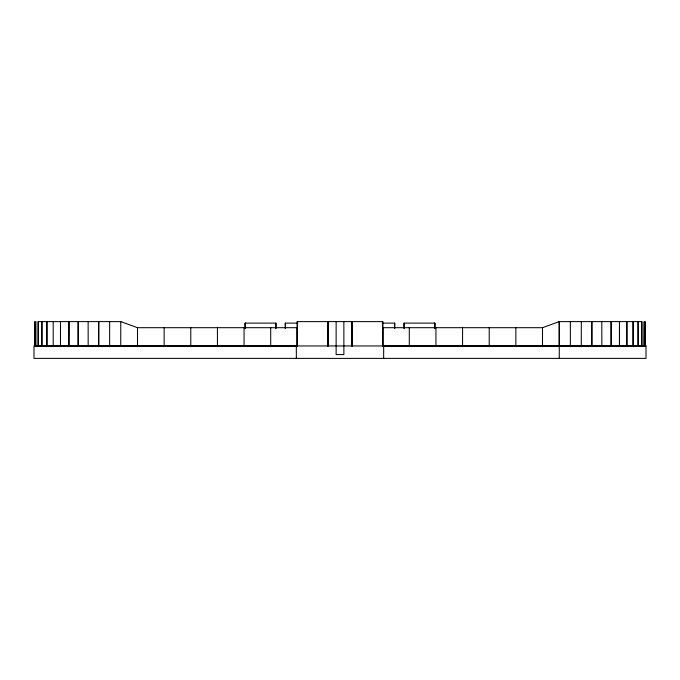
<?xml version="1.0" encoding="UTF-8"?>
<svg xmlns="http://www.w3.org/2000/svg" width="680" height="680" viewBox="0 0 680 680"><rect width="100%" height="100%" fill="white"/><g stroke="black" fill="none" stroke-linecap="round" stroke-linejoin="round"><path stroke-width="1.02" d="M382.517 327.692L542.495 327.692L559.24 321.606L610.325 321.606M35.921 321.606L35.921 346.086M68.383 321.606L38.123 321.606L38.123 346.086M69.572 321.606L120.759 321.606L137.505 327.692L297.483 327.692M611.728 321.606L641.877 321.606L641.877 346.086M297.899 323.127L285.192 323.127L285.192 328.321M382.1 323.127L394.808 323.127L394.808 328.321M297.5 346.086L34.884 346.086L34.884 321.606L35.011 346.086M382.5 346.086L645.116 346.086L645.116 321.606L644.988 346.086M644.207 346.086L644.207 321.606L644.079 346.086M641.759 321.606L641.759 346.086M638.18 321.606L638.18 346.086M638.061 321.606L638.061 346.086M633.156 321.606L633.156 346.086M633.054 321.606L633.054 346.086M626.909 321.606L626.909 346.086M626.807 321.606L626.807 346.086M619.523 321.606L619.523 346.086M619.438 321.606L619.438 346.086M611.235 346.086L611.125 321.606L611.048 346.086M601.792 321.606L601.86 346.086M591.863 321.606L591.863 346.086M591.821 321.606L591.821 346.086M581.315 321.606L581.281 346.086M570.358 321.606L570.358 346.086M559.249 321.606L559.283 358.394M559.24 321.606L559.24 346.086M542.495 327.692L542.495 345.958M515.856 327.692L515.856 345.958M489.217 327.692L489.217 345.958M462.57 327.692L462.57 345.958M435.931 327.692L435.931 345.958M434.894 328.338L434.894 323.127L403.937 323.127L403.937 328.321M434.767 323.127L434.767 328.338M434.639 323.127L434.639 328.321M409.292 327.692L409.292 345.958M404.192 323.127L404.192 328.321M394.553 323.127L394.553 328.321M383.664 345.958L383.664 358.394M382.899 327.692L382.899 345.958M382.772 345.958L382.772 321.606L297.228 321.606L297.228 345.958M382.644 321.606L382.644 345.958M382.517 321.606L382.517 345.958M352.308 321.606L352.308 345.958M352.18 321.606L352.18 345.958M352.053 321.606L352.053 345.958M351.925 321.606L351.925 345.958M343.868 321.606L343.868 354.586L336.132 354.586L336.132 321.606M328.075 321.606L328.075 345.958M327.947 321.606L327.947 345.958M327.82 321.606L327.82 345.958M327.692 321.606L327.692 345.958M297.483 321.606L297.483 345.958M297.356 321.606L297.356 345.958M297.1 327.692L297.1 345.958M296.335 345.958L296.335 358.394M285.447 323.127L285.447 328.321M276.063 328.321L276.063 323.127L245.106 323.127L245.106 328.321M275.808 323.127L275.808 328.321M270.708 327.692L270.708 345.958M245.361 323.127L245.361 328.321M245.233 323.127L245.233 328.321M244.069 327.692L244.069 345.958M217.43 327.692L217.43 345.958M190.782 327.692L190.782 345.958M164.144 327.692L164.144 345.958M137.505 327.692L137.505 345.958M120.759 321.606L120.751 346.086M109.642 321.606L109.642 346.086M88.136 321.606L88.179 346.086M78.209 321.606L78.209 346.086M78.141 321.606L78.141 346.086M68.952 346.086L68.952 321.606L68.876 346.086M60.478 321.606L60.478 346.086M53.193 321.606L53.193 346.086M46.945 321.606L46.945 346.086M46.843 321.606L46.843 346.086M41.939 321.606L41.939 346.086M41.82 321.606L41.82 346.086M38.242 321.606L38.242 346.086M646 345.958L34 345.958L34 358.394L646 358.394L646 345.958M98.719 346.086L98.719 321.606L98.685 346.086"/></g></svg>
